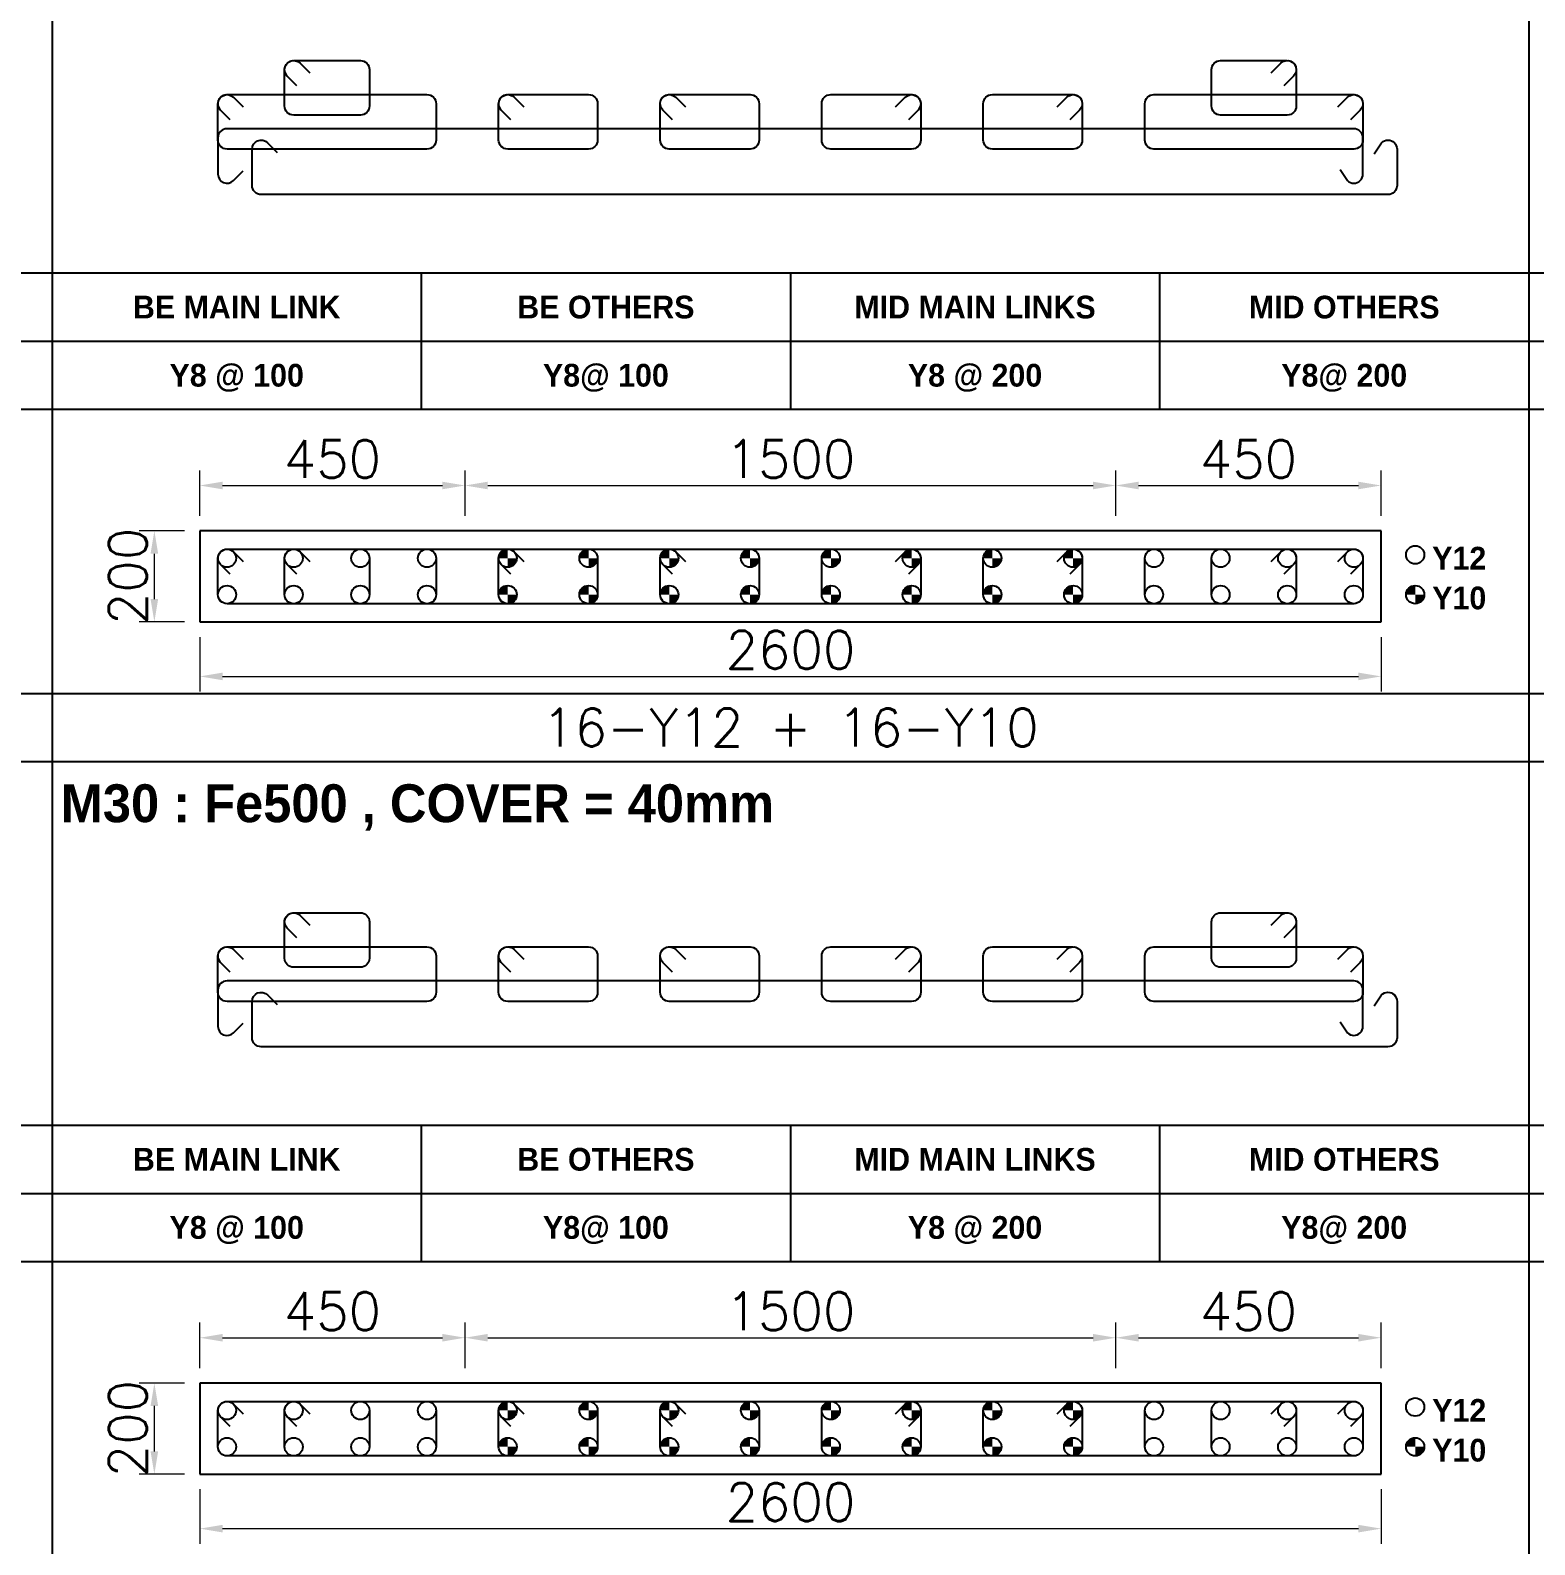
# Model space of a CAD drawing. Header units: millimetres. Extents: x -28707963 to -28231469, y 696001 to 896471.
# Drawn here: x -28315430 to -28305497, y 835752 to 845748 of the extents above; entities that cross this region are included whole.
import ezdxf
from ezdxf.enums import TextEntityAlignment as Align

# ---------------------------------------------------------------- set-up
doc = ezdxf.new("R2010")
doc.units = ezdxf.units.MM
doc.header["$MEASUREMENT"] = 0
doc.header["$PDMODE"] = 34
doc.header["$PDSIZE"] = -8
doc.layers.get('0').update_dxf_attribs({"lineweight": 5})
for name, color, linetype in [('09 COL TEXT-SCH', 2, 'Continuous'), ('14 REINF', 6, 'Continuous'), ('22 TABLE FRAME', 5, 'Continuous'), ('23 STIRRUPS', 5, 'Continuous'), ('TEXT', 4, 'Continuous')]:
    doc.layers.add(name, color=color, linetype=linetype)
doc.layers.add('19 COLUMN', color=1, linetype='Continuous', lineweight=25)
doc.styles.add('adani bold', font='')
doc.styles.add('ROMANS', font='simplex.shx')
doc.styles.get('adani bold').set_extended_font_data('Adani Bold', bold=True)
doc.dimstyles.new('D 50', dxfattribs={"dimscale": 100, "dimtxt": 3, "dimasz": 1.5, "dimexe": 1, "dimexo": 1, "dimgap": 0.5, "dimtad": 1, "dimdec": 0, "dimdsep": 46, "dimtxsty": 'ROMANS', "dimcen": 2.5, "dimclrd": 5, "dimclre": 5, "dimclrt": 4, "dimadec": 0, "dimazin": 0, "dimtfac": 1, "dimtdec": 0, "dimtmove": 0, "dimatfit": 3, "dimfxl": 1, "dimlwd": 0, "dimlwe": 0, "dimarcsym": 0})

# ---------------------------------------------------------------- blocks, each defined once
blk = doc.blocks.new('*D72')
at = {"color": 5, "lineweight": 0, "transparency": 16777216}
for p, q in [((-28314311.1, 836118.4), (-28314311.1, 835758.4)), ((-28306511.1, 836118.4), (-28306511.1, 835758.4)), ((-28314161.1, 835858.4), (-28306661.1, 835858.4))]:
    blk.add_line(p, q, dxfattribs=at)
at = {"color": 5, "transparency": 16777216}
for points in [[(-28314161.1, 835883.4), (-28314161.1, 835833.4), (-28314311.1, 835858.4)], [(-28306661.1, 835833.4), (-28306661.1, 835883.4), (-28306511.1, 835858.4)]]:
    blk.add_solid(points, dxfattribs=at)
at = {"layer": 'Defpoints', "color": 0, "transparency": 16777216}
for p in [(-28314311.1, 836218.4), (-28306511.1, 836218.4), (-28306511.1, 835858.4)]:
    blk.add_point(p, dxfattribs=at)
at = {"color": 4, "transparency": 16777216, "insert": (-28310411.1, 836033.4), "char_height": 250, "attachment_point": 5, "style": 'ROMANS'}
blk.add_mtext('2600', dxfattribs=at)
blk = doc.blocks.new('*D73')
at = {"color": 5, "lineweight": 0, "transparency": 16777216}
for p, q in [((-28314311.1, 841743.4), (-28314311.1, 841383.4)), ((-28306511.1, 841743.4), (-28306511.1, 841383.4)), ((-28314161.1, 841483.4), (-28306661.1, 841483.4))]:
    blk.add_line(p, q, dxfattribs=at)
at = {"color": 5, "transparency": 16777216}
for points in [[(-28314161.1, 841508.4), (-28314161.1, 841458.4), (-28314311.1, 841483.4)], [(-28306661.1, 841458.4), (-28306661.1, 841508.4), (-28306511.1, 841483.4)]]:
    blk.add_solid(points, dxfattribs=at)
at = {"layer": 'Defpoints', "color": 0, "transparency": 16777216}
for p in [(-28314311.1, 841843.4), (-28306511.1, 841843.4), (-28306511.1, 841483.4)]:
    blk.add_point(p, dxfattribs=at)
at = {"color": 4, "transparency": 16777216, "insert": (-28310411.1, 841658.4), "char_height": 250, "attachment_point": 5, "style": 'ROMANS'}
blk.add_mtext('2600', dxfattribs=at)
blk = doc.blocks.new('*D351')
at = {"color": 5, "lineweight": 0, "transparency": 16777216}
for p, q in [((-28314411.1, 836818.4), (-28314711.1, 836818.4)), ((-28314611.1, 836368.4), (-28314611.1, 836668.4)), ((-28314411.1, 836218.4), (-28314711.1, 836218.4))]:
    blk.add_line(p, q, dxfattribs=at)
at = {"color": 5, "transparency": 16777216}
for points in [[(-28314586.1, 836668.4), (-28314636.1, 836668.4), (-28314611.1, 836818.4)], [(-28314636.1, 836368.4), (-28314586.1, 836368.4), (-28314611.1, 836218.4)]]:
    blk.add_solid(points, dxfattribs=at)
at = {"layer": 'Defpoints', "color": 0, "transparency": 16777216}
for p in [(-28314611.1, 836818.4), (-28314311.1, 836818.4), (-28314311.1, 836218.4)]:
    blk.add_point(p, dxfattribs=at)
at = {"color": 4, "transparency": 16777216, "insert": (-28314786.1, 836518.4), "char_height": 250, "attachment_point": 5, "rotation": 90, "style": 'ROMANS'}
blk.add_mtext('200', dxfattribs=at)
blk = doc.blocks.new('*D352')
at = {"color": 5, "lineweight": 0, "transparency": 16777216}
for p, q in [((-28314311.1, 836918.4), (-28314311.1, 837218.4)), ((-28312559.3, 836918.4), (-28312559.3, 837218.4)), ((-28314161.1, 837118.4), (-28312709.3, 837118.4))]:
    blk.add_line(p, q, dxfattribs=at)
at = {"color": 5, "transparency": 16777216}
for points in [[(-28314161.1, 837143.4), (-28314161.1, 837093.4), (-28314311.1, 837118.4)], [(-28312709.3, 837093.4), (-28312709.3, 837143.4), (-28312559.3, 837118.4)]]:
    blk.add_solid(points, dxfattribs=at)
at = {"layer": 'Defpoints', "color": 0, "transparency": 16777216}
for p in [(-28312559.3, 837118.4), (-28314311.1, 836818.4), (-28312559.3, 836818.4)]:
    blk.add_point(p, dxfattribs=at)
at = {"color": 4, "transparency": 16777216, "insert": (-28313435.2, 837293.4), "char_height": 250, "attachment_point": 5, "style": 'ROMANS'}
blk.add_mtext('450', dxfattribs=at)
blk = doc.blocks.new('*D353')
at = {"color": 5, "lineweight": 0, "transparency": 16777216}
for p, q in [((-28312559.3, 836918.4), (-28312559.3, 837218.4)), ((-28308262.9, 836918.4), (-28308262.9, 837218.4)), ((-28312409.3, 837118.4), (-28308412.9, 837118.4))]:
    blk.add_line(p, q, dxfattribs=at)
at = {"color": 5, "transparency": 16777216}
for points in [[(-28312409.3, 837143.4), (-28312409.3, 837093.4), (-28312559.3, 837118.4)], [(-28308412.9, 837093.4), (-28308412.9, 837143.4), (-28308262.9, 837118.4)]]:
    blk.add_solid(points, dxfattribs=at)
at = {"layer": 'Defpoints', "color": 0, "transparency": 16777216}
for p in [(-28308262.9, 837118.4), (-28312559.3, 836818.4), (-28308262.9, 836818.4)]:
    blk.add_point(p, dxfattribs=at)
at = {"color": 4, "transparency": 16777216, "insert": (-28310411.1, 837293.4), "char_height": 250, "attachment_point": 5, "style": 'ROMANS'}
blk.add_mtext('1500', dxfattribs=at)
blk = doc.blocks.new('*D354')
at = {"color": 5, "lineweight": 0, "transparency": 16777216}
for p, q in [((-28308262.9, 836918.4), (-28308262.9, 837218.4)), ((-28306511.1, 836918.4), (-28306511.1, 837218.4)), ((-28308112.9, 837118.4), (-28306661.1, 837118.4))]:
    blk.add_line(p, q, dxfattribs=at)
at = {"color": 5, "transparency": 16777216}
for points in [[(-28308112.9, 837143.4), (-28308112.9, 837093.4), (-28308262.9, 837118.4)], [(-28306661.1, 837093.4), (-28306661.1, 837143.4), (-28306511.1, 837118.4)]]:
    blk.add_solid(points, dxfattribs=at)
at = {"layer": 'Defpoints', "color": 0, "transparency": 16777216}
for p in [(-28306511.1, 837118.4), (-28308262.9, 836818.4), (-28306511.1, 836818.4)]:
    blk.add_point(p, dxfattribs=at)
at = {"color": 4, "transparency": 16777216, "insert": (-28307387, 837293.4), "char_height": 250, "attachment_point": 5, "style": 'ROMANS'}
blk.add_mtext('450', dxfattribs=at)
blk = doc.blocks.new('*D355')
at = {"color": 5, "lineweight": 0, "transparency": 16777216}
for p, q in [((-28314411.1, 842443.4), (-28314711.1, 842443.4)), ((-28314611.1, 841993.4), (-28314611.1, 842293.4)), ((-28314411.1, 841843.4), (-28314711.1, 841843.4))]:
    blk.add_line(p, q, dxfattribs=at)
at = {"color": 5, "transparency": 16777216}
for points in [[(-28314586.1, 842293.4), (-28314636.1, 842293.4), (-28314611.1, 842443.4)], [(-28314636.1, 841993.4), (-28314586.1, 841993.4), (-28314611.1, 841843.4)]]:
    blk.add_solid(points, dxfattribs=at)
at = {"layer": 'Defpoints', "color": 0, "transparency": 16777216}
for p in [(-28314611.1, 842443.4), (-28314311.1, 842443.4), (-28314311.1, 841843.4)]:
    blk.add_point(p, dxfattribs=at)
at = {"color": 4, "transparency": 16777216, "insert": (-28314786.1, 842143.4), "char_height": 250, "attachment_point": 5, "rotation": 90, "style": 'ROMANS'}
blk.add_mtext('200', dxfattribs=at)
blk = doc.blocks.new('*D356')
at = {"color": 5, "lineweight": 0, "transparency": 16777216}
for p, q in [((-28314311.1, 842543.4), (-28314311.1, 842843.4)), ((-28312559.3, 842543.4), (-28312559.3, 842843.4)), ((-28314161.1, 842743.4), (-28312709.3, 842743.4))]:
    blk.add_line(p, q, dxfattribs=at)
at = {"color": 5, "transparency": 16777216}
for points in [[(-28314161.1, 842768.4), (-28314161.1, 842718.4), (-28314311.1, 842743.4)], [(-28312709.3, 842718.4), (-28312709.3, 842768.4), (-28312559.3, 842743.4)]]:
    blk.add_solid(points, dxfattribs=at)
at = {"layer": 'Defpoints', "color": 0, "transparency": 16777216}
for p in [(-28312559.3, 842743.4), (-28314311.1, 842443.4), (-28312559.3, 842443.4)]:
    blk.add_point(p, dxfattribs=at)
at = {"color": 4, "transparency": 16777216, "insert": (-28313435.2, 842918.4), "char_height": 250, "attachment_point": 5, "style": 'ROMANS'}
blk.add_mtext('450', dxfattribs=at)
blk = doc.blocks.new('*D357')
at = {"color": 5, "lineweight": 0, "transparency": 16777216}
for p, q in [((-28312559.3, 842543.4), (-28312559.3, 842843.4)), ((-28308262.9, 842543.4), (-28308262.9, 842843.4)), ((-28312409.3, 842743.4), (-28308412.9, 842743.4))]:
    blk.add_line(p, q, dxfattribs=at)
at = {"color": 5, "transparency": 16777216}
for points in [[(-28312409.3, 842768.4), (-28312409.3, 842718.4), (-28312559.3, 842743.4)], [(-28308412.9, 842718.4), (-28308412.9, 842768.4), (-28308262.9, 842743.4)]]:
    blk.add_solid(points, dxfattribs=at)
at = {"layer": 'Defpoints', "color": 0, "transparency": 16777216}
for p in [(-28308262.9, 842743.4), (-28312559.3, 842443.4), (-28308262.9, 842443.4)]:
    blk.add_point(p, dxfattribs=at)
at = {"color": 4, "transparency": 16777216, "insert": (-28310411.1, 842918.4), "char_height": 250, "attachment_point": 5, "style": 'ROMANS'}
blk.add_mtext('1500', dxfattribs=at)
blk = doc.blocks.new('*D358')
at = {"color": 5, "lineweight": 0, "transparency": 16777216}
for p, q in [((-28308262.9, 842543.4), (-28308262.9, 842843.4)), ((-28306511.1, 842543.4), (-28306511.1, 842843.4)), ((-28308112.9, 842743.4), (-28306661.1, 842743.4))]:
    blk.add_line(p, q, dxfattribs=at)
at = {"color": 5, "transparency": 16777216}
for points in [[(-28308112.9, 842768.4), (-28308112.9, 842718.4), (-28308262.9, 842743.4)], [(-28306661.1, 842718.4), (-28306661.1, 842768.4), (-28306511.1, 842743.4)]]:
    blk.add_solid(points, dxfattribs=at)
at = {"layer": 'Defpoints', "color": 0, "transparency": 16777216}
for p in [(-28306511.1, 842743.4), (-28308262.9, 842443.4), (-28306511.1, 842443.4)]:
    blk.add_point(p, dxfattribs=at)
at = {"color": 4, "transparency": 16777216, "insert": (-28307387, 842918.4), "char_height": 250, "attachment_point": 5, "style": 'ROMANS'}
blk.add_mtext('450', dxfattribs=at)

msp = doc.modelspace()

# ---------------------------------------------------------------- hatches: boundary and pattern name
at = {"layer": '14 REINF'}
h = msp.add_hatch(color=6, dxfattribs=at)
edge = h.paths.add_edge_path(flags=0)
edge.add_line((-28312337.8, 842263.4), (-28312277.8, 842263.4))
edge.add_line((-28312277.8, 842263.4), (-28312277.8, 842323.4))
edge.add_arc((-28312277.8, 842263.4), 60, 90, 180)
edge = h.paths.add_edge_path(flags=0)
edge.add_line((-28312217.8, 842263.4), (-28312277.8, 842263.4))
edge.add_line((-28312277.8, 842263.4), (-28312277.8, 842203.4))
edge.add_arc((-28312277.8, 842263.4), 60, 270, 360)
h = msp.add_hatch(color=6, dxfattribs=at)
edge = h.paths.add_edge_path(flags=0)
edge.add_line((-28311804.4, 842263.4), (-28311744.4, 842263.4))
edge.add_line((-28311744.4, 842263.4), (-28311744.4, 842323.4))
edge.add_arc((-28311744.4, 842263.4), 60, 90, 180)
edge = h.paths.add_edge_path(flags=0)
edge.add_line((-28311684.4, 842263.4), (-28311744.4, 842263.4))
edge.add_line((-28311744.4, 842263.4), (-28311744.4, 842203.4))
edge.add_arc((-28311744.4, 842263.4), 60, 270, 360)
h = msp.add_hatch(color=6, dxfattribs=at)
edge = h.paths.add_edge_path(flags=0)
edge.add_line((-28311271.1, 842263.4), (-28311211.1, 842263.4))
edge.add_line((-28311211.1, 842263.4), (-28311211.1, 842323.4))
edge.add_arc((-28311211.1, 842263.4), 60, 90, 180)
edge = h.paths.add_edge_path(flags=0)
edge.add_line((-28311151.1, 842263.4), (-28311211.1, 842263.4))
edge.add_line((-28311211.1, 842263.4), (-28311211.1, 842203.4))
edge.add_arc((-28311211.1, 842263.4), 60, 270, 360)
h = msp.add_hatch(color=6, dxfattribs=at)
edge = h.paths.add_edge_path(flags=0)
edge.add_line((-28310737.8, 842263.4), (-28310677.8, 842263.4))
edge.add_line((-28310677.8, 842263.4), (-28310677.8, 842323.4))
edge.add_arc((-28310677.8, 842263.4), 60, 90, 180)
edge = h.paths.add_edge_path(flags=0)
edge.add_line((-28310617.8, 842263.4), (-28310677.8, 842263.4))
edge.add_line((-28310677.8, 842263.4), (-28310677.8, 842203.4))
edge.add_arc((-28310677.8, 842263.4), 60, 270, 360)
h = msp.add_hatch(color=6, dxfattribs=at)
edge = h.paths.add_edge_path(flags=0)
edge.add_line((-28310204.4, 842263.4), (-28310144.4, 842263.4))
edge.add_line((-28310144.4, 842263.4), (-28310144.4, 842323.4))
edge.add_arc((-28310144.4, 842263.4), 60, 90, 180)
edge = h.paths.add_edge_path(flags=0)
edge.add_line((-28310084.4, 842263.4), (-28310144.4, 842263.4))
edge.add_line((-28310144.4, 842263.4), (-28310144.4, 842203.4))
edge.add_arc((-28310144.4, 842263.4), 60, 270, 360)
h = msp.add_hatch(color=6, dxfattribs=at)
edge = h.paths.add_edge_path(flags=0)
edge.add_line((-28309671.1, 842263.4), (-28309611.1, 842263.4))
edge.add_line((-28309611.1, 842263.4), (-28309611.1, 842323.4))
edge.add_arc((-28309611.1, 842263.4), 60, 90, 180)
edge = h.paths.add_edge_path(flags=0)
edge.add_line((-28309551.1, 842263.4), (-28309611.1, 842263.4))
edge.add_line((-28309611.1, 842263.4), (-28309611.1, 842203.4))
edge.add_arc((-28309611.1, 842263.4), 60, 270, 360)
h = msp.add_hatch(color=6, dxfattribs=at)
edge = h.paths.add_edge_path(flags=0)
edge.add_line((-28309137.8, 842263.4), (-28309077.8, 842263.4))
edge.add_line((-28309077.8, 842263.4), (-28309077.8, 842323.4))
edge.add_arc((-28309077.8, 842263.4), 60, 90, 180)
edge = h.paths.add_edge_path(flags=0)
edge.add_line((-28309017.8, 842263.4), (-28309077.8, 842263.4))
edge.add_line((-28309077.8, 842263.4), (-28309077.8, 842203.4))
edge.add_arc((-28309077.8, 842263.4), 60, 270, 360)
h = msp.add_hatch(color=6, dxfattribs=at)
edge = h.paths.add_edge_path(flags=0)
edge.add_line((-28308604.4, 842263.4), (-28308544.4, 842263.4))
edge.add_line((-28308544.4, 842263.4), (-28308544.4, 842323.4))
edge.add_arc((-28308544.4, 842263.4), 60, 90, 180)
edge = h.paths.add_edge_path(flags=0)
edge.add_line((-28308484.4, 842263.4), (-28308544.4, 842263.4))
edge.add_line((-28308544.4, 842263.4), (-28308544.4, 842203.4))
edge.add_arc((-28308544.4, 842263.4), 60, 270, 360)
h = msp.add_hatch(color=6, dxfattribs=at)
edge = h.paths.add_edge_path(flags=0)
edge.add_line((-28312337.8, 842023.4), (-28312277.8, 842023.4))
edge.add_line((-28312277.8, 842023.4), (-28312277.8, 842083.4))
edge.add_arc((-28312277.8, 842023.4), 60, 90, 180)
edge = h.paths.add_edge_path(flags=0)
edge.add_line((-28312217.8, 842023.4), (-28312277.8, 842023.4))
edge.add_line((-28312277.8, 842023.4), (-28312277.8, 841963.4))
edge.add_arc((-28312277.8, 842023.4), 60, 270, 360)
h = msp.add_hatch(color=6, dxfattribs=at)
edge = h.paths.add_edge_path(flags=0)
edge.add_line((-28311804.4, 842023.4), (-28311744.4, 842023.4))
edge.add_line((-28311744.4, 842023.4), (-28311744.4, 842083.4))
edge.add_arc((-28311744.4, 842023.4), 60, 90, 180)
edge = h.paths.add_edge_path(flags=0)
edge.add_line((-28311684.4, 842023.4), (-28311744.4, 842023.4))
edge.add_line((-28311744.4, 842023.4), (-28311744.4, 841963.4))
edge.add_arc((-28311744.4, 842023.4), 60, 270, 360)
h = msp.add_hatch(color=6, dxfattribs=at)
edge = h.paths.add_edge_path(flags=0)
edge.add_line((-28311271.1, 842023.4), (-28311211.1, 842023.4))
edge.add_line((-28311211.1, 842023.4), (-28311211.1, 842083.4))
edge.add_arc((-28311211.1, 842023.4), 60, 90, 180)
edge = h.paths.add_edge_path(flags=0)
edge.add_line((-28311151.1, 842023.4), (-28311211.1, 842023.4))
edge.add_line((-28311211.1, 842023.4), (-28311211.1, 841963.4))
edge.add_arc((-28311211.1, 842023.4), 60, 270, 360)
h = msp.add_hatch(color=6, dxfattribs=at)
edge = h.paths.add_edge_path(flags=0)
edge.add_line((-28310737.8, 842023.4), (-28310677.8, 842023.4))
edge.add_line((-28310677.8, 842023.4), (-28310677.8, 842083.4))
edge.add_arc((-28310677.8, 842023.4), 60, 90, 180)
edge = h.paths.add_edge_path(flags=0)
edge.add_line((-28310617.8, 842023.4), (-28310677.8, 842023.4))
edge.add_line((-28310677.8, 842023.4), (-28310677.8, 841963.4))
edge.add_arc((-28310677.8, 842023.4), 60, 270, 360)
h = msp.add_hatch(color=6, dxfattribs=at)
edge = h.paths.add_edge_path(flags=0)
edge.add_line((-28310204.4, 842023.4), (-28310144.4, 842023.4))
edge.add_line((-28310144.4, 842023.4), (-28310144.4, 842083.4))
edge.add_arc((-28310144.4, 842023.4), 60, 90, 180)
edge = h.paths.add_edge_path(flags=0)
edge.add_line((-28310084.4, 842023.4), (-28310144.4, 842023.4))
edge.add_line((-28310144.4, 842023.4), (-28310144.4, 841963.4))
edge.add_arc((-28310144.4, 842023.4), 60, 270, 360)
h = msp.add_hatch(color=6, dxfattribs=at)
edge = h.paths.add_edge_path(flags=0)
edge.add_line((-28309671.1, 842023.4), (-28309611.1, 842023.4))
edge.add_line((-28309611.1, 842023.4), (-28309611.1, 842083.4))
edge.add_arc((-28309611.1, 842023.4), 60, 90, 180)
edge = h.paths.add_edge_path(flags=0)
edge.add_line((-28309551.1, 842023.4), (-28309611.1, 842023.4))
edge.add_line((-28309611.1, 842023.4), (-28309611.1, 841963.4))
edge.add_arc((-28309611.1, 842023.4), 60, 270, 360)
h = msp.add_hatch(color=6, dxfattribs=at)
edge = h.paths.add_edge_path(flags=0)
edge.add_line((-28309137.8, 842023.4), (-28309077.8, 842023.4))
edge.add_line((-28309077.8, 842023.4), (-28309077.8, 842083.4))
edge.add_arc((-28309077.8, 842023.4), 60, 90, 180)
edge = h.paths.add_edge_path(flags=0)
edge.add_line((-28309017.8, 842023.4), (-28309077.8, 842023.4))
edge.add_line((-28309077.8, 842023.4), (-28309077.8, 841963.4))
edge.add_arc((-28309077.8, 842023.4), 60, 270, 360)
h = msp.add_hatch(color=6, dxfattribs=at)
edge = h.paths.add_edge_path(flags=0)
edge.add_line((-28308604.4, 842023.4), (-28308544.4, 842023.4))
edge.add_line((-28308544.4, 842023.4), (-28308544.4, 842083.4))
edge.add_arc((-28308544.4, 842023.4), 60, 90, 180)
edge = h.paths.add_edge_path(flags=0)
edge.add_line((-28308484.4, 842023.4), (-28308544.4, 842023.4))
edge.add_line((-28308544.4, 842023.4), (-28308544.4, 841963.4))
edge.add_arc((-28308544.4, 842023.4), 60, 270, 360)
h = msp.add_hatch(color=6, dxfattribs=at)
edge = h.paths.add_edge_path(flags=0)
edge.add_line((-28306346.1, 842023.4), (-28306286.1, 842023.4))
edge.add_line((-28306286.1, 842023.4), (-28306286.1, 842083.4))
edge.add_arc((-28306286.1, 842023.4), 60, 90, 180)
edge = h.paths.add_edge_path(flags=0)
edge.add_line((-28306226.1, 842023.4), (-28306286.1, 842023.4))
edge.add_line((-28306286.1, 842023.4), (-28306286.1, 841963.4))
edge.add_arc((-28306286.1, 842023.4), 60, 270, 360)
h = msp.add_hatch(color=6, dxfattribs=at)
edge = h.paths.add_edge_path(flags=0)
edge.add_line((-28312337.8, 836638.4), (-28312277.8, 836638.4))
edge.add_line((-28312277.8, 836638.4), (-28312277.8, 836698.4))
edge.add_arc((-28312277.8, 836638.4), 60, 90, 180)
edge = h.paths.add_edge_path(flags=0)
edge.add_line((-28312217.8, 836638.4), (-28312277.8, 836638.4))
edge.add_line((-28312277.8, 836638.4), (-28312277.8, 836578.4))
edge.add_arc((-28312277.8, 836638.4), 60, 270, 360)
h = msp.add_hatch(color=6, dxfattribs=at)
edge = h.paths.add_edge_path(flags=0)
edge.add_line((-28311804.4, 836638.4), (-28311744.4, 836638.4))
edge.add_line((-28311744.4, 836638.4), (-28311744.4, 836698.4))
edge.add_arc((-28311744.4, 836638.4), 60, 90, 180)
edge = h.paths.add_edge_path(flags=0)
edge.add_line((-28311684.4, 836638.4), (-28311744.4, 836638.4))
edge.add_line((-28311744.4, 836638.4), (-28311744.4, 836578.4))
edge.add_arc((-28311744.4, 836638.4), 60, 270, 360)
h = msp.add_hatch(color=6, dxfattribs=at)
edge = h.paths.add_edge_path(flags=0)
edge.add_line((-28311271.1, 836638.4), (-28311211.1, 836638.4))
edge.add_line((-28311211.1, 836638.4), (-28311211.1, 836698.4))
edge.add_arc((-28311211.1, 836638.4), 60, 90, 180)
edge = h.paths.add_edge_path(flags=0)
edge.add_line((-28311151.1, 836638.4), (-28311211.1, 836638.4))
edge.add_line((-28311211.1, 836638.4), (-28311211.1, 836578.4))
edge.add_arc((-28311211.1, 836638.4), 60, 270, 360)
h = msp.add_hatch(color=6, dxfattribs=at)
edge = h.paths.add_edge_path(flags=0)
edge.add_line((-28310737.8, 836638.4), (-28310677.8, 836638.4))
edge.add_line((-28310677.8, 836638.4), (-28310677.8, 836698.4))
edge.add_arc((-28310677.8, 836638.4), 60, 90, 180)
edge = h.paths.add_edge_path(flags=0)
edge.add_line((-28310617.8, 836638.4), (-28310677.8, 836638.4))
edge.add_line((-28310677.8, 836638.4), (-28310677.8, 836578.4))
edge.add_arc((-28310677.8, 836638.4), 60, 270, 360)
h = msp.add_hatch(color=6, dxfattribs=at)
edge = h.paths.add_edge_path(flags=0)
edge.add_line((-28310204.4, 836638.4), (-28310144.4, 836638.4))
edge.add_line((-28310144.4, 836638.4), (-28310144.4, 836698.4))
edge.add_arc((-28310144.4, 836638.4), 60, 90, 180)
edge = h.paths.add_edge_path(flags=0)
edge.add_line((-28310084.4, 836638.4), (-28310144.4, 836638.4))
edge.add_line((-28310144.4, 836638.4), (-28310144.4, 836578.4))
edge.add_arc((-28310144.4, 836638.4), 60, 270, 360)
h = msp.add_hatch(color=6, dxfattribs=at)
edge = h.paths.add_edge_path(flags=0)
edge.add_line((-28309671.1, 836638.4), (-28309611.1, 836638.4))
edge.add_line((-28309611.1, 836638.4), (-28309611.1, 836698.4))
edge.add_arc((-28309611.1, 836638.4), 60, 90, 180)
edge = h.paths.add_edge_path(flags=0)
edge.add_line((-28309551.1, 836638.4), (-28309611.1, 836638.4))
edge.add_line((-28309611.1, 836638.4), (-28309611.1, 836578.4))
edge.add_arc((-28309611.1, 836638.4), 60, 270, 360)
h = msp.add_hatch(color=6, dxfattribs=at)
edge = h.paths.add_edge_path(flags=0)
edge.add_line((-28309137.8, 836638.4), (-28309077.8, 836638.4))
edge.add_line((-28309077.8, 836638.4), (-28309077.8, 836698.4))
edge.add_arc((-28309077.8, 836638.4), 60, 90, 180)
edge = h.paths.add_edge_path(flags=0)
edge.add_line((-28309017.8, 836638.4), (-28309077.8, 836638.4))
edge.add_line((-28309077.8, 836638.4), (-28309077.8, 836578.4))
edge.add_arc((-28309077.8, 836638.4), 60, 270, 360)
h = msp.add_hatch(color=6, dxfattribs=at)
edge = h.paths.add_edge_path(flags=0)
edge.add_line((-28308604.4, 836638.4), (-28308544.4, 836638.4))
edge.add_line((-28308544.4, 836638.4), (-28308544.4, 836698.4))
edge.add_arc((-28308544.4, 836638.4), 60, 90, 180)
edge = h.paths.add_edge_path(flags=0)
edge.add_line((-28308484.4, 836638.4), (-28308544.4, 836638.4))
edge.add_line((-28308544.4, 836638.4), (-28308544.4, 836578.4))
edge.add_arc((-28308544.4, 836638.4), 60, 270, 360)
h = msp.add_hatch(color=6, dxfattribs=at)
edge = h.paths.add_edge_path(flags=0)
edge.add_line((-28312337.8, 836398.4), (-28312277.8, 836398.4))
edge.add_line((-28312277.8, 836398.4), (-28312277.8, 836458.4))
edge.add_arc((-28312277.8, 836398.4), 60, 90, 180)
edge = h.paths.add_edge_path(flags=0)
edge.add_line((-28312217.8, 836398.4), (-28312277.8, 836398.4))
edge.add_line((-28312277.8, 836398.4), (-28312277.8, 836338.4))
edge.add_arc((-28312277.8, 836398.4), 60, 270, 360)
h = msp.add_hatch(color=6, dxfattribs=at)
edge = h.paths.add_edge_path(flags=0)
edge.add_line((-28311804.4, 836398.4), (-28311744.4, 836398.4))
edge.add_line((-28311744.4, 836398.4), (-28311744.4, 836458.4))
edge.add_arc((-28311744.4, 836398.4), 60, 90, 180)
edge = h.paths.add_edge_path(flags=0)
edge.add_line((-28311684.4, 836398.4), (-28311744.4, 836398.4))
edge.add_line((-28311744.4, 836398.4), (-28311744.4, 836338.4))
edge.add_arc((-28311744.4, 836398.4), 60, 270, 360)
h = msp.add_hatch(color=6, dxfattribs=at)
edge = h.paths.add_edge_path(flags=0)
edge.add_line((-28311271.1, 836398.4), (-28311211.1, 836398.4))
edge.add_line((-28311211.1, 836398.4), (-28311211.1, 836458.4))
edge.add_arc((-28311211.1, 836398.4), 60, 90, 180)
edge = h.paths.add_edge_path(flags=0)
edge.add_line((-28311151.1, 836398.4), (-28311211.1, 836398.4))
edge.add_line((-28311211.1, 836398.4), (-28311211.1, 836338.4))
edge.add_arc((-28311211.1, 836398.4), 60, 270, 360)
h = msp.add_hatch(color=6, dxfattribs=at)
edge = h.paths.add_edge_path(flags=0)
edge.add_line((-28310737.8, 836398.4), (-28310677.8, 836398.4))
edge.add_line((-28310677.8, 836398.4), (-28310677.8, 836458.4))
edge.add_arc((-28310677.8, 836398.4), 60, 90, 180)
edge = h.paths.add_edge_path(flags=0)
edge.add_line((-28310617.8, 836398.4), (-28310677.8, 836398.4))
edge.add_line((-28310677.8, 836398.4), (-28310677.8, 836338.4))
edge.add_arc((-28310677.8, 836398.4), 60, 270, 360)
h = msp.add_hatch(color=6, dxfattribs=at)
edge = h.paths.add_edge_path(flags=0)
edge.add_line((-28310204.4, 836398.4), (-28310144.4, 836398.4))
edge.add_line((-28310144.4, 836398.4), (-28310144.4, 836458.4))
edge.add_arc((-28310144.4, 836398.4), 60, 90, 180)
edge = h.paths.add_edge_path(flags=0)
edge.add_line((-28310084.4, 836398.4), (-28310144.4, 836398.4))
edge.add_line((-28310144.4, 836398.4), (-28310144.4, 836338.4))
edge.add_arc((-28310144.4, 836398.4), 60, 270, 360)
h = msp.add_hatch(color=6, dxfattribs=at)
edge = h.paths.add_edge_path(flags=0)
edge.add_line((-28309671.1, 836398.4), (-28309611.1, 836398.4))
edge.add_line((-28309611.1, 836398.4), (-28309611.1, 836458.4))
edge.add_arc((-28309611.1, 836398.4), 60, 90, 180)
edge = h.paths.add_edge_path(flags=0)
edge.add_line((-28309551.1, 836398.4), (-28309611.1, 836398.4))
edge.add_line((-28309611.1, 836398.4), (-28309611.1, 836338.4))
edge.add_arc((-28309611.1, 836398.4), 60, 270, 360)
h = msp.add_hatch(color=6, dxfattribs=at)
edge = h.paths.add_edge_path(flags=0)
edge.add_line((-28309137.8, 836398.4), (-28309077.8, 836398.4))
edge.add_line((-28309077.8, 836398.4), (-28309077.8, 836458.4))
edge.add_arc((-28309077.8, 836398.4), 60, 90, 180)
edge = h.paths.add_edge_path(flags=0)
edge.add_line((-28309017.8, 836398.4), (-28309077.8, 836398.4))
edge.add_line((-28309077.8, 836398.4), (-28309077.8, 836338.4))
edge.add_arc((-28309077.8, 836398.4), 60, 270, 360)
h = msp.add_hatch(color=6, dxfattribs=at)
edge = h.paths.add_edge_path(flags=0)
edge.add_line((-28308604.4, 836398.4), (-28308544.4, 836398.4))
edge.add_line((-28308544.4, 836398.4), (-28308544.4, 836458.4))
edge.add_arc((-28308544.4, 836398.4), 60, 90, 180)
edge = h.paths.add_edge_path(flags=0)
edge.add_line((-28308484.4, 836398.4), (-28308544.4, 836398.4))
edge.add_line((-28308544.4, 836398.4), (-28308544.4, 836338.4))
edge.add_arc((-28308544.4, 836398.4), 60, 270, 360)
h = msp.add_hatch(color=6, dxfattribs=at)
edge = h.paths.add_edge_path(flags=0)
edge.add_line((-28306346.1, 836398.4), (-28306286.1, 836398.4))
edge.add_line((-28306286.1, 836398.4), (-28306286.1, 836458.4))
edge.add_arc((-28306286.1, 836398.4), 60, 90, 180)
edge = h.paths.add_edge_path(flags=0)
edge.add_line((-28306226.1, 836398.4), (-28306286.1, 836398.4))
edge.add_line((-28306286.1, 836398.4), (-28306286.1, 836338.4))
edge.add_arc((-28306286.1, 836398.4), 60, 270, 360)

# ---------------------------------------------------------------- linework, layer by layer
at = {"layer": '14 REINF', "color": 6}
for centre in [(-28306286.1, 842285.9), (-28314131.1, 842263.4), (-28313691.1, 842263.4), (-28313251.1, 842263.4), (-28312811.1, 842263.4), (-28312277.8, 842263.4), (-28311744.4, 842263.4), (-28311211.1, 842263.4), (-28310677.8, 842263.4), (-28310144.4, 842263.4), (-28309611.1, 842263.4), (-28309077.8, 842263.4), (-28308544.4, 842263.4), (-28308011.1, 842263.4), (-28307571.1, 842263.4), (-28307131.1, 842263.4), (-28306691.1, 842263.4), (-28314131.1, 842023.4), (-28313691.1, 842023.4), (-28313251.1, 842023.4), (-28312811.1, 842023.4), (-28312277.8, 842023.4), (-28311744.4, 842023.4), (-28311211.1, 842023.4), (-28310677.8, 842023.4), (-28310144.4, 842023.4), (-28309611.1, 842023.4), (-28309077.8, 842023.4), (-28308544.4, 842023.4), (-28308011.1, 842023.4), (-28307571.1, 842023.4), (-28307131.1, 842023.4), (-28306691.1, 842023.4), (-28306286.1, 842023.4), (-28314131.1, 836638.4), (-28313691.1, 836638.4), (-28313251.1, 836638.4), (-28312811.1, 836638.4), (-28312277.8, 836638.4), (-28311744.4, 836638.4), (-28311211.1, 836638.4), (-28310677.8, 836638.4), (-28310144.4, 836638.4), (-28309611.1, 836638.4), (-28309077.8, 836638.4), (-28308544.4, 836638.4), (-28308011.1, 836638.4), (-28307571.1, 836638.4), (-28307131.1, 836638.4), (-28306691.1, 836638.4), (-28306286.1, 836660.9), (-28314131.1, 836398.4), (-28313691.1, 836398.4), (-28313251.1, 836398.4), (-28312811.1, 836398.4), (-28312277.8, 836398.4), (-28311744.4, 836398.4), (-28311211.1, 836398.4), (-28310677.8, 836398.4), (-28310144.4, 836398.4), (-28309611.1, 836398.4), (-28309077.8, 836398.4), (-28308544.4, 836398.4), (-28308011.1, 836398.4), (-28307571.1, 836398.4), (-28307131.1, 836398.4), (-28306691.1, 836398.4), (-28306286.1, 836398.4)]:
    msp.add_circle(centre, 60, dxfattribs=at)
at = {"layer": '19 COLUMN', "color": 4}
for points in [[(-28306511.1, 842443.4), (-28314311.1, 842443.4)], [(-28314311.1, 842443.4), (-28314311.1, 841843.4)], [(-28306511.1, 841843.4), (-28306511.1, 842443.4)], [(-28314311.1, 841843.4), (-28306511.1, 841843.4)], [(-28306511.1, 836818.4), (-28314311.1, 836818.4)], [(-28314311.1, 836818.4), (-28314311.1, 836218.4)], [(-28306511.1, 836218.4), (-28306511.1, 836818.4)], [(-28314311.1, 836218.4), (-28306511.1, 836218.4)]]:
    msp.add_lwpolyline(points, dxfattribs=at)
at = {"layer": '22 TABLE FRAME', "color": 5, "linetype": 'Continuous'}
for p, q in [((-28315286.1, 863421.2), (-28315286.1, 788796.2)), ((-28305536.1, 863421.2), (-28305536.1, 788796.2)), ((-28330286.1, 844146.2), (-28245536.1, 844146.2)), ((-28312848.6, 844146.2), (-28312848.6, 843246.2)), ((-28310411.1, 844146.2), (-28310411.1, 843246.2)), ((-28307973.6, 844146.2), (-28307973.6, 843246.2)), ((-28330286.1, 843696.2), (-28245536.1, 843696.2)), ((-28330286.1, 843246.2), (-28245536.1, 843246.2)), ((-28330286.1, 841371.2), (-28245536.1, 841371.2)), ((-28334786.1, 840921.2), (-28245536.1, 840921.2)), ((-28330286.1, 838521.2), (-28245536.1, 838521.2)), ((-28312848.6, 838521.2), (-28312848.6, 837621.2)), ((-28310411.1, 838521.2), (-28310411.1, 837621.2)), ((-28307973.6, 838521.2), (-28307973.6, 837621.2)), ((-28330286.1, 838071.2), (-28245536.1, 838071.2)), ((-28330286.1, 837621.2), (-28245536.1, 837621.2))]:
    msp.add_line(p, q, dxfattribs=at)
at = {"layer": '23 STIRRUPS', "color": 5}
for points in [[(-28313669.9, 845382.3), (-28313733.5, 845445.9, -0.668042), (-28313691.1, 845548.4), (-28313251.1, 845548.4, -0.414104), (-28313191.1, 845488.4), (-28313191.1, 845248.4, -0.414104), (-28313251.1, 845188.4), (-28313691.1, 845188.4, -0.414104), (-28313751.1, 845248.4), (-28313751.1, 845488.4, -0.668179), (-28313648.6, 845530.8), (-28313585, 845467.1)], [(-28307237.2, 845467.1), (-28307173.6, 845530.8, -0.668179), (-28307071.1, 845488.4), (-28307071.1, 845248.4, -0.414104), (-28307131.1, 845188.4), (-28307571.1, 845188.4, -0.414104), (-28307631.1, 845248.4), (-28307631.1, 845488.4, -0.414104), (-28307571.1, 845548.4), (-28307131.1, 845548.4, -0.668042), (-28307088.7, 845445.9), (-28307152.3, 845382.3)], [(-28314109.9, 845157.3), (-28314173.5, 845220.9, -0.668178), (-28314131.1, 845323.4), (-28312811.1, 845323.4, -0.414214), (-28312751.1, 845263.4), (-28312751.1, 845023.4, -0.414214), (-28312811.1, 844963.4), (-28314131.1, 844963.4, -0.414214), (-28314191.1, 845023.4), (-28314191.1, 845263.4, -0.668179), (-28314088.7, 845305.8), (-28314025, 845242.1)], [(-28312256.6, 845157.3), (-28312320.2, 845220.9, -0.668223), (-28312277.8, 845323.4), (-28311744.4, 845323.4, -0.41414), (-28311684.4, 845263.4), (-28311684.4, 845023.4, -0.41414), (-28311744.4, 844963.4), (-28312277.8, 844963.4, -0.41425), (-28312337.8, 845023.4), (-28312337.8, 845263.4, -0.668179), (-28312235.3, 845305.8), (-28312171.7, 845242.1)], [(-28311189.9, 845157.3), (-28311253.6, 845220.9, -0.668314), (-28311211.1, 845323.4), (-28310677.8, 845323.4, -0.414067), (-28310617.8, 845263.4), (-28310617.8, 845023.4, -0.414067), (-28310677.8, 844963.4), (-28311211.1, 844963.4, -0.414323), (-28311271.1, 845023.4), (-28311271.1, 845263.4, -0.668179), (-28311168.7, 845305.8), (-28311105.1, 845242.1)], [(-28309717.1, 845242.1), (-28309653.5, 845305.8, -0.668179), (-28309551.1, 845263.4), (-28309551.1, 845023.4, -0.414323), (-28309611.1, 844963.4), (-28310144.4, 844963.4, -0.414067), (-28310204.4, 845023.4), (-28310204.4, 845263.4, -0.414067), (-28310144.4, 845323.4), (-28309611.1, 845323.4, -0.668314), (-28309568.6, 845220.9), (-28309632.3, 845157.3)], [(-28308650.5, 845242.1), (-28308586.9, 845305.8, -0.668179), (-28308484.4, 845263.4), (-28308484.4, 845023.4, -0.41425), (-28308544.4, 844963.4), (-28309077.8, 844963.4, -0.41414), (-28309137.8, 845023.4), (-28309137.8, 845263.4, -0.41414), (-28309077.8, 845323.4), (-28308544.4, 845323.4, -0.668223), (-28308502, 845220.9), (-28308565.6, 845157.3)], [(-28306797.2, 845242.1), (-28306733.5, 845305.8, -0.668179), (-28306631.1, 845263.4), (-28306631.1, 845023.4, -0.414214), (-28306691.1, 844963.4), (-28308011.1, 844963.4, -0.414214), (-28308071.1, 845023.4), (-28308071.1, 845263.4, -0.414214), (-28308011.1, 845323.4), (-28306691.1, 845323.4, -0.668178), (-28306648.7, 845220.9), (-28306712.3, 845157.3)], [(-28306781.1, 844828.4), (-28306733.5, 844755.9, 0.198912), (-28306691.1, 844738.4, 0.414214), (-28306631.1, 844798.4), (-28306631.1, 845038.4, 0.414214), (-28306691.1, 845098.4), (-28314131.1, 845098.4, 0.414214), (-28314191.1, 845038.4), (-28314191.1, 844798.4, 0.668179), (-28314088.7, 844755.9), (-28314025, 844819.6)], [(-28306556.1, 844933.4), (-28306508.5, 845005.8, -0.198912), (-28306466.1, 845023.4, -0.414214), (-28306406.1, 844963.4), (-28306406.1, 844723.4, -0.414214), (-28306466.1, 844663.4), (-28313906.1, 844663.4, -0.414214), (-28313966.1, 844723.4), (-28313966.1, 844963.4, -0.668179), (-28313863.7, 845005.8), (-28313800, 844942.1)], [(-28314109.9, 842157.3), (-28314173.5, 842220.9, -0.668178), (-28314131.1, 842323.4), (-28306691.1, 842323.4, -0.414214), (-28306631.1, 842263.4), (-28306631.1, 842023.4, -0.414214), (-28306691.1, 841963.4), (-28314131.1, 841963.4, -0.414214), (-28314191.1, 842023.4), (-28314191.1, 842263.4, -0.668179), (-28314088.7, 842305.8), (-28314025, 842242.1)], [(-28314109.9, 842157.3), (-28314173.5, 842220.9, -0.668178), (-28314131.1, 842323.4), (-28312811.1, 842323.4, -0.414214), (-28312751.1, 842263.4), (-28312751.1, 842023.4, -0.414214), (-28312811.1, 841963.4), (-28314131.1, 841963.4, -0.414214), (-28314191.1, 842023.4), (-28314191.1, 842263.4, -0.668179), (-28314088.7, 842305.8), (-28314025, 842242.1)], [(-28313669.9, 842157.3), (-28313733.5, 842220.9, -0.668042), (-28313691.1, 842323.4), (-28313251.1, 842323.4, -0.414104), (-28313191.1, 842263.4), (-28313191.1, 842023.4, -0.414104), (-28313251.1, 841963.4), (-28313691.1, 841963.4, -0.414104), (-28313751.1, 842023.4), (-28313751.1, 842263.4, -0.668179), (-28313648.6, 842305.8), (-28313585, 842242.1)], [(-28312256.6, 842157.3), (-28312320.2, 842220.9, -0.668223), (-28312277.8, 842323.4), (-28311744.4, 842323.4, -0.41414), (-28311684.4, 842263.4), (-28311684.4, 842023.4, -0.41414), (-28311744.4, 841963.4), (-28312277.8, 841963.4, -0.41425), (-28312337.8, 842023.4), (-28312337.8, 842263.4, -0.668179), (-28312235.3, 842305.8), (-28312171.7, 842242.1)], [(-28311189.9, 842157.3), (-28311253.6, 842220.9, -0.668314), (-28311211.1, 842323.4), (-28310677.8, 842323.4, -0.414067), (-28310617.8, 842263.4), (-28310617.8, 842023.4, -0.414067), (-28310677.8, 841963.4), (-28311211.1, 841963.4, -0.414323), (-28311271.1, 842023.4), (-28311271.1, 842263.4, -0.668179), (-28311168.7, 842305.8), (-28311105.1, 842242.1)], [(-28309717.1, 842242.1), (-28309653.5, 842305.8, -0.668179), (-28309551.1, 842263.4), (-28309551.1, 842023.4, -0.414323), (-28309611.1, 841963.4), (-28310144.4, 841963.4, -0.414067), (-28310204.4, 842023.4), (-28310204.4, 842263.4, -0.414067), (-28310144.4, 842323.4), (-28309611.1, 842323.4, -0.668314), (-28309568.6, 842220.9), (-28309632.3, 842157.3)], [(-28308650.5, 842242.1), (-28308586.9, 842305.8, -0.668179), (-28308484.4, 842263.4), (-28308484.4, 842023.4, -0.41425), (-28308544.4, 841963.4), (-28309077.8, 841963.4, -0.41414), (-28309137.8, 842023.4), (-28309137.8, 842263.4, -0.41414), (-28309077.8, 842323.4), (-28308544.4, 842323.4, -0.668223), (-28308502, 842220.9), (-28308565.6, 842157.3)], [(-28306797.2, 842242.1), (-28306733.5, 842305.8, -0.668179), (-28306631.1, 842263.4), (-28306631.1, 842023.4, -0.414214), (-28306691.1, 841963.4), (-28308011.1, 841963.4, -0.414214), (-28308071.1, 842023.4), (-28308071.1, 842263.4, -0.414214), (-28308011.1, 842323.4), (-28306691.1, 842323.4, -0.668178), (-28306648.7, 842220.9), (-28306712.3, 842157.3)], [(-28307237.2, 842242.1), (-28307173.6, 842305.8, -0.668179), (-28307071.1, 842263.4), (-28307071.1, 842023.4, -0.414104), (-28307131.1, 841963.4), (-28307571.1, 841963.4, -0.414104), (-28307631.1, 842023.4), (-28307631.1, 842263.4, -0.414104), (-28307571.1, 842323.4), (-28307131.1, 842323.4, -0.668042), (-28307088.7, 842220.9), (-28307152.3, 842157.3)], [(-28313669.9, 839757.3), (-28313733.5, 839820.9, -0.668042), (-28313691.1, 839923.4), (-28313251.1, 839923.4, -0.414104), (-28313191.1, 839863.4), (-28313191.1, 839623.4, -0.414104), (-28313251.1, 839563.4), (-28313691.1, 839563.4, -0.414104), (-28313751.1, 839623.4), (-28313751.1, 839863.4, -0.668179), (-28313648.6, 839905.8), (-28313585, 839842.1)], [(-28307237.2, 839842.1), (-28307173.6, 839905.8, -0.668179), (-28307071.1, 839863.4), (-28307071.1, 839623.4, -0.414104), (-28307131.1, 839563.4), (-28307571.1, 839563.4, -0.414104), (-28307631.1, 839623.4), (-28307631.1, 839863.4, -0.414104), (-28307571.1, 839923.4), (-28307131.1, 839923.4, -0.668042), (-28307088.7, 839820.9), (-28307152.3, 839757.3)], [(-28314109.9, 839532.3), (-28314173.5, 839595.9, -0.668178), (-28314131.1, 839698.4), (-28312811.1, 839698.4, -0.414214), (-28312751.1, 839638.4), (-28312751.1, 839398.4, -0.414214), (-28312811.1, 839338.4), (-28314131.1, 839338.4, -0.414214), (-28314191.1, 839398.4), (-28314191.1, 839638.4, -0.668179), (-28314088.7, 839680.8), (-28314025, 839617.1)], [(-28312256.6, 839532.3), (-28312320.2, 839595.9, -0.668223), (-28312277.8, 839698.4), (-28311744.4, 839698.4, -0.41414), (-28311684.4, 839638.4), (-28311684.4, 839398.4, -0.41414), (-28311744.4, 839338.4), (-28312277.8, 839338.4, -0.41425), (-28312337.8, 839398.4), (-28312337.8, 839638.4, -0.668179), (-28312235.3, 839680.8), (-28312171.7, 839617.1)], [(-28311189.9, 839532.3), (-28311253.6, 839595.9, -0.668314), (-28311211.1, 839698.4), (-28310677.8, 839698.4, -0.414067), (-28310617.8, 839638.4), (-28310617.8, 839398.4, -0.414067), (-28310677.8, 839338.4), (-28311211.1, 839338.4, -0.414323), (-28311271.1, 839398.4), (-28311271.1, 839638.4, -0.668179), (-28311168.7, 839680.8), (-28311105.1, 839617.1)], [(-28309717.1, 839617.1), (-28309653.5, 839680.8, -0.668179), (-28309551.1, 839638.4), (-28309551.1, 839398.4, -0.414323), (-28309611.1, 839338.4), (-28310144.4, 839338.4, -0.414067), (-28310204.4, 839398.4), (-28310204.4, 839638.4, -0.414067), (-28310144.4, 839698.4), (-28309611.1, 839698.4, -0.668314), (-28309568.6, 839595.9), (-28309632.3, 839532.3)], [(-28308650.5, 839617.1), (-28308586.9, 839680.8, -0.668179), (-28308484.4, 839638.4), (-28308484.4, 839398.4, -0.41425), (-28308544.4, 839338.4), (-28309077.8, 839338.4, -0.41414), (-28309137.8, 839398.4), (-28309137.8, 839638.4, -0.41414), (-28309077.8, 839698.4), (-28308544.4, 839698.4, -0.668223), (-28308502, 839595.9), (-28308565.6, 839532.3)], [(-28306797.2, 839617.1), (-28306733.5, 839680.8, -0.668179), (-28306631.1, 839638.4), (-28306631.1, 839398.4, -0.414214), (-28306691.1, 839338.4), (-28308011.1, 839338.4, -0.414214), (-28308071.1, 839398.4), (-28308071.1, 839638.4, -0.414214), (-28308011.1, 839698.4), (-28306691.1, 839698.4, -0.668178), (-28306648.7, 839595.9), (-28306712.3, 839532.3)], [(-28306781.1, 839203.4), (-28306733.5, 839130.9, 0.198912), (-28306691.1, 839113.4, 0.414214), (-28306631.1, 839173.4), (-28306631.1, 839413.4, 0.414214), (-28306691.1, 839473.4), (-28314131.1, 839473.4, 0.414214), (-28314191.1, 839413.4), (-28314191.1, 839173.4, 0.668179), (-28314088.7, 839130.9), (-28314025, 839194.6)], [(-28306556.1, 839308.4), (-28306508.5, 839380.8, -0.198912), (-28306466.1, 839398.4, -0.414214), (-28306406.1, 839338.4), (-28306406.1, 839098.4, -0.414214), (-28306466.1, 839038.4), (-28313906.1, 839038.4, -0.414214), (-28313966.1, 839098.4), (-28313966.1, 839338.4, -0.668179), (-28313863.7, 839380.8), (-28313800, 839317.1)], [(-28314109.9, 836532.3), (-28314173.5, 836595.9, -0.668178), (-28314131.1, 836698.4), (-28306691.1, 836698.4, -0.414214), (-28306631.1, 836638.4), (-28306631.1, 836398.4, -0.414214), (-28306691.1, 836338.4), (-28314131.1, 836338.4, -0.414214), (-28314191.1, 836398.4), (-28314191.1, 836638.4, -0.668179), (-28314088.7, 836680.8), (-28314025, 836617.1)], [(-28314109.9, 836532.3), (-28314173.5, 836595.9, -0.668178), (-28314131.1, 836698.4), (-28312811.1, 836698.4, -0.414214), (-28312751.1, 836638.4), (-28312751.1, 836398.4, -0.414214), (-28312811.1, 836338.4), (-28314131.1, 836338.4, -0.414214), (-28314191.1, 836398.4), (-28314191.1, 836638.4, -0.668179), (-28314088.7, 836680.8), (-28314025, 836617.1)], [(-28313669.9, 836532.3), (-28313733.5, 836595.9, -0.668042), (-28313691.1, 836698.4), (-28313251.1, 836698.4, -0.414104), (-28313191.1, 836638.4), (-28313191.1, 836398.4, -0.414104), (-28313251.1, 836338.4), (-28313691.1, 836338.4, -0.414104), (-28313751.1, 836398.4), (-28313751.1, 836638.4, -0.668179), (-28313648.6, 836680.8), (-28313585, 836617.1)], [(-28312256.6, 836532.3), (-28312320.2, 836595.9, -0.668223), (-28312277.8, 836698.4), (-28311744.4, 836698.4, -0.41414), (-28311684.4, 836638.4), (-28311684.4, 836398.4, -0.41414), (-28311744.4, 836338.4), (-28312277.8, 836338.4, -0.41425), (-28312337.8, 836398.4), (-28312337.8, 836638.4, -0.668179), (-28312235.3, 836680.8), (-28312171.7, 836617.1)], [(-28311189.9, 836532.3), (-28311253.6, 836595.9, -0.668314), (-28311211.1, 836698.4), (-28310677.8, 836698.4, -0.414067), (-28310617.8, 836638.4), (-28310617.8, 836398.4, -0.414067), (-28310677.8, 836338.4), (-28311211.1, 836338.4, -0.414323), (-28311271.1, 836398.4), (-28311271.1, 836638.4, -0.668179), (-28311168.7, 836680.8), (-28311105.1, 836617.1)], [(-28309717.1, 836617.1), (-28309653.5, 836680.8, -0.668179), (-28309551.1, 836638.4), (-28309551.1, 836398.4, -0.414323), (-28309611.1, 836338.4), (-28310144.4, 836338.4, -0.414067), (-28310204.4, 836398.4), (-28310204.4, 836638.4, -0.414067), (-28310144.4, 836698.4), (-28309611.1, 836698.4, -0.668314), (-28309568.6, 836595.9), (-28309632.3, 836532.3)], [(-28308650.5, 836617.1), (-28308586.9, 836680.8, -0.668179), (-28308484.4, 836638.4), (-28308484.4, 836398.4, -0.41425), (-28308544.4, 836338.4), (-28309077.8, 836338.4, -0.41414), (-28309137.8, 836398.4), (-28309137.8, 836638.4, -0.41414), (-28309077.8, 836698.4), (-28308544.4, 836698.4, -0.668223), (-28308502, 836595.9), (-28308565.6, 836532.3)], [(-28306797.2, 836617.1), (-28306733.5, 836680.8, -0.668179), (-28306631.1, 836638.4), (-28306631.1, 836398.4, -0.414214), (-28306691.1, 836338.4), (-28308011.1, 836338.4, -0.414214), (-28308071.1, 836398.4), (-28308071.1, 836638.4, -0.414214), (-28308011.1, 836698.4), (-28306691.1, 836698.4, -0.668178), (-28306648.7, 836595.9), (-28306712.3, 836532.3)], [(-28307237.2, 836617.1), (-28307173.6, 836680.8, -0.668179), (-28307071.1, 836638.4), (-28307071.1, 836398.4, -0.414104), (-28307131.1, 836338.4), (-28307571.1, 836338.4, -0.414104), (-28307631.1, 836398.4), (-28307631.1, 836638.4, -0.414104), (-28307571.1, 836698.4), (-28307131.1, 836698.4, -0.668042), (-28307088.7, 836595.9), (-28307152.3, 836532.3)]]:
    msp.add_lwpolyline(points, format="xyb", dxfattribs=at)

# ---------------------------------------------------------------- texts
at = {"layer": '09 COL TEXT-SCH', "color": 3, "linetype": 'Continuous', "style": 'ROMANS'}
msp.add_text('16-Y12 + 16-Y10', height=250, dxfattribs=at).set_placement((-28310411.1, 841146.2), align=Align.MIDDLE_CENTER)
at = {"layer": 'TEXT', "style": 'adani bold'}
for s, p in [('BE MAIN LINK', (-28314067.3, 843921.2)), ('BE OTHERS', (-28311629.8, 843921.2)), ('MID MAIN LINKS', (-28309192.3, 843921.2)), ('MID OTHERS', (-28306754.8, 843921.2)), ('Y8 @ 100', (-28314067.3, 843471.2)), ('Y8@ 100', (-28311629.8, 843471.2)), ('Y8 @ 200', (-28309192.3, 843471.2)), ('Y8@ 200', (-28306754.8, 843471.2)), ('BE MAIN LINK', (-28314067.3, 838296.2)), ('BE OTHERS', (-28311629.8, 838296.2)), ('MID MAIN LINKS', (-28309192.3, 838296.2)), ('MID OTHERS', (-28306754.8, 838296.2)), ('Y8 @ 100', (-28314067.3, 837846.2)), ('Y8@ 100', (-28311629.8, 837846.2)), ('Y8 @ 200', (-28309192.3, 837846.2)), ('Y8@ 200', (-28306754.8, 837846.2))]:
    msp.add_text(s, height=150, dxfattribs=at).set_placement(p, align=Align.MIDDLE_CENTER)
for s, p in [('Y12', (-28306173.6, 842263.7)), ('Y10', (-28306173.6, 842001.2)), ('Y12', (-28306173.6, 836638.7)), ('Y10', (-28306173.6, 836376.2))]:
    msp.add_text(s, height=150, dxfattribs=at).set_placement(p, align=Align.MIDDLE_LEFT)
at = {"layer": 'TEXT', "lineweight": 40, "style": 'adani bold'}
msp.add_text('M30 : Fe500 , COVER = 40mm', height=250, dxfattribs=at).set_placement((-28315229.8, 840521.2))

# ---------------------------------------------------------------- dimensions: what is measured, and where the dimension line sits
for p1, p2, distance, text, override, picture, middle in [((-28314311.1, 842443.4), (-28312559.3, 842443.4), 300, '450', {"dimtxt": 2.5, "dimtxsty": 'ROMANS'}, '*D356', (-28313435.2, 842918.4)), ((-28312559.3, 842443.4), (-28308262.9, 842443.4), 300, '1500', {"dimtxt": 2.5, "dimtxsty": 'ROMANS'}, '*D357', (-28310411.1, 842918.4)), ((-28308262.9, 842443.4), (-28306511.1, 842443.4), 300, '450', {"dimtxt": 2.5, "dimtxsty": 'ROMANS'}, '*D358', (-28307387, 842918.4)), ((-28314311.1, 841843.4), (-28306511.1, 841843.4), -360, '2600', {"dimtxt": 2.5}, '*D73', (-28310411.1, 841658.4)), ((-28314311.1, 836818.4), (-28312559.3, 836818.4), 300, '450', {"dimtxt": 2.5, "dimtxsty": 'ROMANS'}, '*D352', (-28313435.2, 837293.4)), ((-28312559.3, 836818.4), (-28308262.9, 836818.4), 300, '1500', {"dimtxt": 2.5, "dimtxsty": 'ROMANS'}, '*D353', (-28310411.1, 837293.4)), ((-28308262.9, 836818.4), (-28306511.1, 836818.4), 300, '450', {"dimtxt": 2.5, "dimtxsty": 'ROMANS'}, '*D354', (-28307387, 837293.4)), ((-28314311.1, 836218.4), (-28306511.1, 836218.4), -360, '2600', {"dimtxt": 2.5}, '*D72', (-28310411.1, 836033.4))]:
    dim = msp.add_aligned_dim(p1=p1, p2=p2, distance=distance, text=text, dimstyle='D 50', override=override)
    dim.commit()
    dim.dimension.update_dxf_attribs({"geometry": picture, "text_midpoint": middle})
for base, p1, p2, picture, middle in [((-28314611.1, 842443.4), (-28314311.1, 841843.4), (-28314311.1, 842443.4), '*D355', (-28314611.1, 842143.4)), ((-28314611.1, 836818.4), (-28314311.1, 836218.4), (-28314311.1, 836818.4), '*D351', (-28314611.1, 836518.4))]:
    dim = msp.add_linear_dim(base=base, p1=p1, p2=p2, angle=90, text='200', dimstyle='D 50', override={"dimtxt": 2.5})
    dim.commit()
    dim.dimension.update_dxf_attribs({"geometry": picture, "text_midpoint": middle, "dimtype": 161})

doc.saveas('drawing.dxf')
